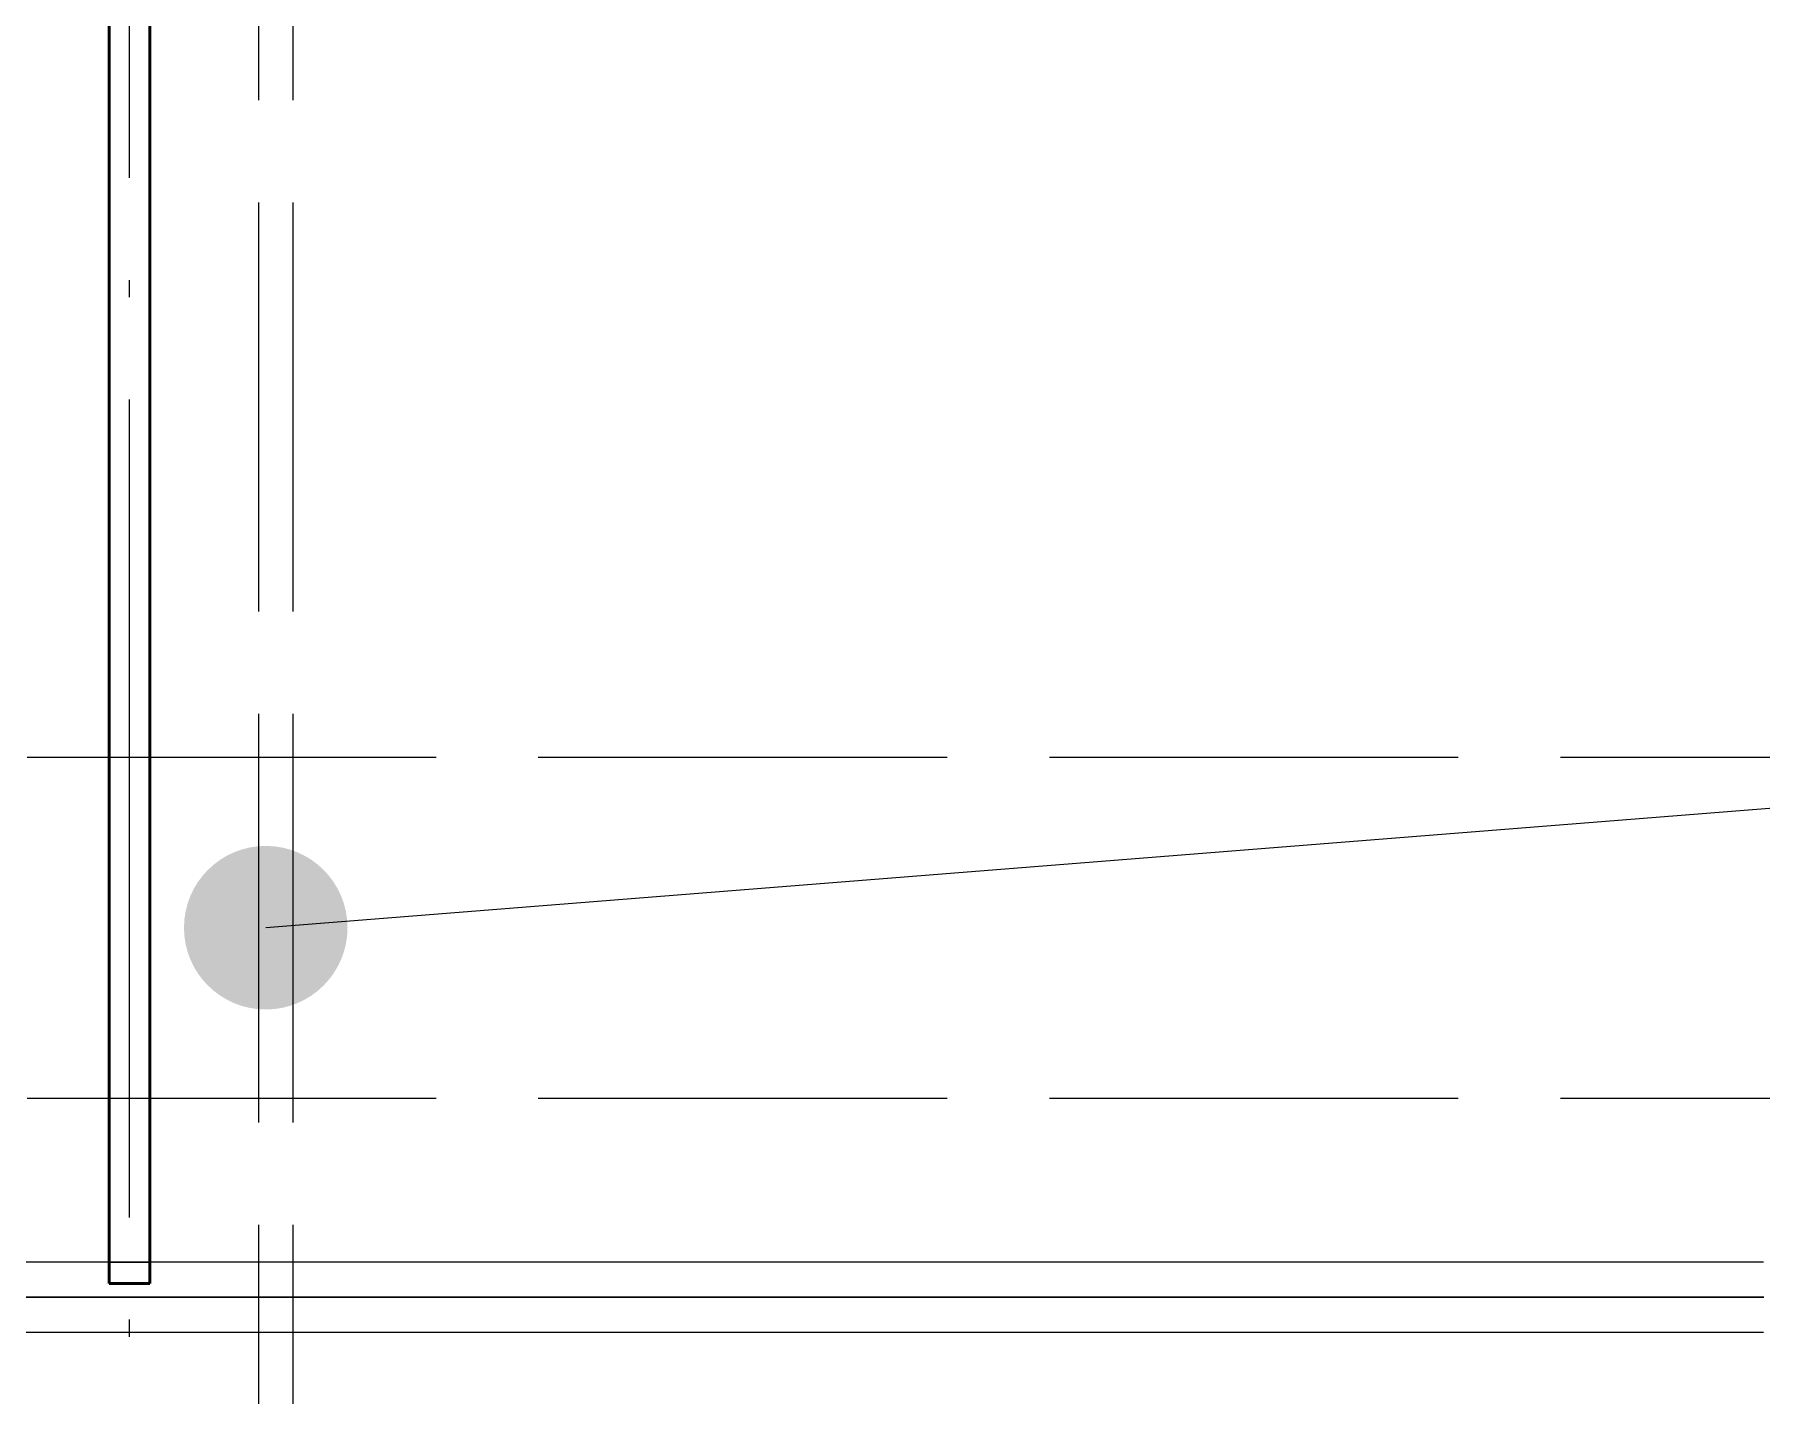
# Model space of a CAD drawing. Header units: millimetres. Extents: x 0 to 594, y 0 to 420.
# Drawn here: x 94.8 to 107.47, y 266.57 to 276.55 of the extents above; entities that cross this region are included whole.
import ezdxf

# ---------------------------------------------------------------- set-up
doc = ezdxf.new("R2010")
doc.units = ezdxf.units.MM
doc.linetypes.add('ISO02-TRAZOS', pattern=[3.75, 3, -0.75])
doc.linetypes.add('ISO04-TRAZO-PUNTO', pattern=[7.625, 6, -0.75, 0.125, -0.75])
for name, color, linetype, lineweight in [('01-VISIBLE', 7, 'CONTINUOUS', 50), ('02-OCULTA', 4, 'ISO02-TRAZOS', 25), ('03-EJE', 1, 'ISO04-TRAZO-PUNTO', 25), ('08-FINA', 5, 'CONTINUOUS', 25)]:
    doc.layers.add(name, color=color, linetype=linetype, lineweight=lineweight)

msp = doc.modelspace()

# ---------------------------------------------------------------- hatches: boundary and pattern name
at = {"layer": '08-FINA'}
h = msp.add_hatch(color=7, dxfattribs=at)
h.dxf.hatch_style = 1
edge = h.paths.add_edge_path()
edge.add_arc((96.5, 270), 0.6, 0, 360)

# ---------------------------------------------------------------- linework, layer by layer
at = {"layer": '01-VISIBLE'}
for p, q in [((95.35, 267.39), (95.35, 276.817)), ((95.65, 267.39), (95.65, 276.817)), ((95.35, 267.39), (95.65, 267.39))]:
    msp.add_line(p, q, dxfattribs=at)
at = {"layer": '02-OCULTA'}
for p, q in [((96.45, 257.32), (96.45, 358.898)), ((96.7, 257.32), (96.7, 358.898)), ((95.35, 267.546), (95.35, 344.044)), ((95.65, 267.546), (95.65, 344.044)), ((76, 271.25), (115, 271.25)), ((76, 268.75), (115, 268.75))]:
    msp.add_line(p, q, dxfattribs=at)
for points in [[(107.491, 267.546), (107.394, 267.546), (107.297, 267.546), (107.201, 267.546), (107.104, 267.546), (107.007, 267.546), (106.911, 267.546), (106.814, 267.546), (106.717, 267.546), (106.62, 267.546), (106.524, 267.546), (106.427, 267.546), (106.33, 267.546), (106.234, 267.546), (106.137, 267.546), (106.04, 267.546), (105.944, 267.546), (105.847, 267.546), (105.75, 267.546), (105.654, 267.546), (105.557, 267.546), (105.46, 267.546), (105.363, 267.546), (105.267, 267.546), (105.17, 267.546), (105.073, 267.546), (104.977, 267.546), (104.88, 267.546), (104.783, 267.546), (104.686, 267.546), (104.59, 267.546), (104.493, 267.546), (104.396, 267.546), (104.3, 267.546), (104.203, 267.546), (104.106, 267.546), (104.01, 267.546), (103.913, 267.546), (103.816, 267.546), (103.719, 267.546), (103.623, 267.546), (103.526, 267.546), (103.429, 267.546), (103.333, 267.546), (103.236, 267.546), (103.139, 267.546), (103.043, 267.546), (102.946, 267.546), (102.849, 267.546), (102.752, 267.546), (102.656, 267.546), (102.559, 267.546), (102.462, 267.546), (102.366, 267.546), (102.269, 267.546), (102.172, 267.546), (102.076, 267.546), (101.979, 267.546), (101.882, 267.546), (101.785, 267.546), (101.689, 267.546), (101.592, 267.546), (101.495, 267.546), (101.399, 267.546), (101.302, 267.546), (101.205, 267.546), (101.109, 267.546), (101.012, 267.546), (100.915, 267.546), (100.819, 267.546), (100.722, 267.546), (100.625, 267.546), (100.528, 267.546), (100.432, 267.546), (100.335, 267.546), (100.238, 267.546), (100.142, 267.546), (100.045, 267.546), (99.948, 267.546), (99.852, 267.546), (99.755, 267.546), (99.658, 267.546), (99.561, 267.546), (99.465, 267.546), (99.368, 267.546), (99.271, 267.546), (99.175, 267.546), (99.078, 267.546), (98.981, 267.546), (98.885, 267.546), (98.788, 267.546), (98.691, 267.546), (98.594, 267.546), (98.498, 267.546), (98.401, 267.546), (98.304, 267.546), (98.208, 267.546), (98.111, 267.546), (98.014, 267.546), (97.917, 267.546), (97.821, 267.546), (97.724, 267.546), (97.627, 267.546), (97.531, 267.546), (97.434, 267.546), (97.337, 267.546), (97.241, 267.546), (97.144, 267.546), (97.047, 267.546), (96.95, 267.546), (96.854, 267.546), (96.757, 267.546), (96.66, 267.546), (96.564, 267.546), (96.467, 267.546), (96.37, 267.546), (96.274, 267.546), (96.177, 267.546), (96.08, 267.546), (95.983, 267.546), (95.887, 267.546), (95.79, 267.546), (95.693, 267.546), (95.597, 267.546), (95.5, 267.546), (95.403, 267.546), (95.307, 267.546), (95.21, 267.546), (95.113, 267.546), (95.017, 267.546), (94.92, 267.546), (94.823, 267.546), (94.726, 267.546)], [(107.491, 267.546), (107.394, 267.546), (107.297, 267.546), (107.201, 267.546), (107.104, 267.546), (107.007, 267.546), (106.911, 267.546), (106.814, 267.546), (106.717, 267.546), (106.62, 267.546), (106.524, 267.546), (106.427, 267.546), (106.33, 267.546), (106.234, 267.546), (106.137, 267.546), (106.04, 267.546), (105.944, 267.546), (105.847, 267.546), (105.75, 267.546), (105.654, 267.546), (105.557, 267.546), (105.46, 267.546), (105.363, 267.546), (105.267, 267.546), (105.17, 267.546), (105.073, 267.546), (104.977, 267.546), (104.88, 267.546), (104.783, 267.546), (104.686, 267.546), (104.59, 267.546), (104.493, 267.546), (104.396, 267.546), (104.3, 267.546), (104.203, 267.546), (104.106, 267.546), (104.01, 267.546), (103.913, 267.546), (103.816, 267.546), (103.719, 267.546), (103.623, 267.546), (103.526, 267.546), (103.429, 267.546), (103.333, 267.546), (103.236, 267.546), (103.139, 267.546), (103.043, 267.546), (102.946, 267.546), (102.849, 267.546), (102.752, 267.546), (102.656, 267.546), (102.559, 267.546), (102.462, 267.546), (102.366, 267.546), (102.269, 267.546), (102.172, 267.546), (102.076, 267.546), (101.979, 267.546), (101.882, 267.546), (101.785, 267.546), (101.689, 267.546), (101.592, 267.546), (101.495, 267.546), (101.399, 267.546), (101.302, 267.546), (101.205, 267.546), (101.109, 267.546), (101.012, 267.546), (100.915, 267.546), (100.819, 267.546), (100.722, 267.546), (100.625, 267.546), (100.528, 267.546), (100.432, 267.546), (100.335, 267.546), (100.238, 267.546), (100.142, 267.546), (100.045, 267.546), (99.948, 267.546), (99.852, 267.546), (99.755, 267.546), (99.658, 267.546), (99.561, 267.546), (99.465, 267.546), (99.368, 267.546), (99.271, 267.546), (99.175, 267.546), (99.078, 267.546), (98.981, 267.546), (98.885, 267.546), (98.788, 267.546), (98.691, 267.546), (98.594, 267.546), (98.498, 267.546), (98.401, 267.546), (98.304, 267.546), (98.208, 267.546), (98.111, 267.546), (98.014, 267.546), (97.917, 267.546), (97.821, 267.546), (97.724, 267.546), (97.627, 267.546), (97.531, 267.546), (97.434, 267.546), (97.337, 267.546), (97.241, 267.546), (97.144, 267.546), (97.047, 267.546), (96.95, 267.546), (96.854, 267.546), (96.757, 267.546), (96.66, 267.546), (96.564, 267.546), (96.467, 267.546), (96.37, 267.546), (96.274, 267.546), (96.177, 267.546), (96.08, 267.546), (95.983, 267.546), (95.887, 267.546), (95.79, 267.546), (95.693, 267.546), (95.597, 267.546), (95.5, 267.546), (95.403, 267.546), (95.307, 267.546), (95.21, 267.546), (95.113, 267.546), (95.017, 267.546), (94.92, 267.546), (94.823, 267.546), (94.726, 267.546)], [(95.35, 267.546), (95.4, 267.546), (95.45, 267.546), (95.5, 267.546), (95.55, 267.546), (95.6, 267.546), (95.65, 267.546)], [(95.35, 267.39), (95.35, 267.416), (95.35, 267.442), (95.35, 267.468), (95.35, 267.494), (95.35, 267.52), (95.35, 267.546)], [(95.65, 267.39), (95.65, 267.416), (95.65, 267.442), (95.65, 267.468), (95.65, 267.494), (95.65, 267.52), (95.65, 267.546)], [(95.35, 267.39), (95.4, 267.39), (95.45, 267.39), (95.5, 267.39), (95.55, 267.39), (95.6, 267.39), (95.65, 267.39)], [(107.492, 267.29), (107.395, 267.29), (107.297, 267.29), (107.2, 267.29), (107.103, 267.29), (107.005, 267.29), (106.907, 267.29), (106.81, 267.29), (106.712, 267.29), (106.615, 267.29), (106.517, 267.29), (106.42, 267.29), (106.322, 267.29), (106.225, 267.29), (106.127, 267.29), (106.03, 267.29), (105.933, 267.29), (105.835, 267.29), (105.738, 267.29), (105.64, 267.29), (105.542, 267.29), (105.445, 267.29), (105.347, 267.29), (105.25, 267.29), (105.153, 267.29), (105.055, 267.29), (104.957, 267.29), (104.86, 267.29), (104.763, 267.29), (104.665, 267.29), (104.567, 267.29), (104.47, 267.29), (104.372, 267.29), (104.275, 267.29), (104.177, 267.29), (104.08, 267.29), (103.983, 267.29), (103.885, 267.29), (103.787, 267.29), (103.69, 267.29), (103.593, 267.29), (103.495, 267.29), (103.397, 267.29), (103.3, 267.29), (103.203, 267.29), (103.105, 267.29), (103.008, 267.29), (102.91, 267.29), (102.812, 267.29), (102.715, 267.29), (102.618, 267.29), (102.52, 267.29), (102.422, 267.29), (102.325, 267.29), (102.228, 267.29), (102.13, 267.29), (102.032, 267.29), (101.935, 267.29), (101.838, 267.29), (101.74, 267.29), (101.642, 267.29), (101.545, 267.29), (101.447, 267.29), (101.35, 267.29), (101.252, 267.29), (101.155, 267.29), (101.057, 267.29), (100.96, 267.29), (100.862, 267.29), (100.765, 267.29), (100.668, 267.29), (100.57, 267.29), (100.472, 267.29), (100.375, 267.29), (100.278, 267.29), (100.18, 267.29), (100.082, 267.29), (99.985, 267.29), (99.888, 267.29), (99.79, 267.29), (99.692, 267.29), (99.595, 267.29), (99.497, 267.29), (99.4, 267.29), (99.302, 267.29), (99.205, 267.29), (99.107, 267.29), (99.01, 267.29), (98.912, 267.29), (98.815, 267.29), (98.718, 267.29), (98.62, 267.29), (98.522, 267.29), (98.425, 267.29), (98.328, 267.29), (98.23, 267.29), (98.132, 267.29), (98.035, 267.29), (97.938, 267.29), (97.84, 267.29), (97.742, 267.29), (97.645, 267.29), (97.547, 267.29), (97.45, 267.29), (97.352, 267.29), (97.255, 267.29), (97.157, 267.29), (97.06, 267.29), (96.962, 267.29), (96.865, 267.29), (96.767, 267.29), (96.67, 267.29), (96.572, 267.29), (96.475, 267.29), (96.377, 267.29), (96.28, 267.29), (96.182, 267.29), (96.085, 267.29), (95.987, 267.29), (95.89, 267.29), (95.792, 267.29), (95.695, 267.29), (95.597, 267.29), (95.5, 267.29), (95.403, 267.29), (95.305, 267.29), (95.207, 267.29), (95.11, 267.29), (95.013, 267.29), (94.915, 267.29), (94.817, 267.29), (94.72, 267.29)], [(94.72, 267.29), (94.817, 267.29), (94.915, 267.29), (95.013, 267.29), (95.11, 267.29), (95.207, 267.29), (95.305, 267.29), (95.403, 267.29), (95.5, 267.29), (95.597, 267.29), (95.695, 267.29), (95.792, 267.29), (95.89, 267.29), (95.987, 267.29), (96.085, 267.29), (96.182, 267.29), (96.28, 267.29), (96.377, 267.29), (96.475, 267.29), (96.572, 267.29), (96.67, 267.29), (96.767, 267.29), (96.865, 267.29), (96.962, 267.29), (97.06, 267.29), (97.157, 267.29), (97.255, 267.29), (97.352, 267.29), (97.45, 267.29), (97.547, 267.29), (97.645, 267.29), (97.742, 267.29), (97.84, 267.29), (97.938, 267.29), (98.035, 267.29), (98.132, 267.29), (98.23, 267.29), (98.328, 267.29), (98.425, 267.29), (98.522, 267.29), (98.62, 267.29), (98.718, 267.29), (98.815, 267.29), (98.912, 267.29), (99.01, 267.29), (99.107, 267.29), (99.205, 267.29), (99.302, 267.29), (99.4, 267.29), (99.497, 267.29), (99.595, 267.29), (99.692, 267.29), (99.79, 267.29), (99.888, 267.29), (99.985, 267.29), (100.082, 267.29), (100.18, 267.29), (100.278, 267.29), (100.375, 267.29), (100.472, 267.29), (100.57, 267.29), (100.668, 267.29), (100.765, 267.29), (100.862, 267.29), (100.96, 267.29), (101.057, 267.29), (101.155, 267.29), (101.252, 267.29), (101.35, 267.29), (101.447, 267.29), (101.545, 267.29), (101.642, 267.29), (101.74, 267.29), (101.838, 267.29), (101.935, 267.29), (102.032, 267.29), (102.13, 267.29), (102.228, 267.29), (102.325, 267.29), (102.422, 267.29), (102.52, 267.29), (102.618, 267.29), (102.715, 267.29), (102.812, 267.29), (102.91, 267.29), (103.008, 267.29), (103.105, 267.29), (103.203, 267.29), (103.3, 267.29), (103.397, 267.29), (103.495, 267.29), (103.593, 267.29), (103.69, 267.29), (103.787, 267.29), (103.885, 267.29), (103.983, 267.29), (104.08, 267.29), (104.177, 267.29), (104.275, 267.29), (104.372, 267.29), (104.47, 267.29), (104.567, 267.29), (104.665, 267.29), (104.763, 267.29), (104.86, 267.29), (104.957, 267.29), (105.055, 267.29), (105.153, 267.29), (105.25, 267.29), (105.347, 267.29), (105.445, 267.29), (105.542, 267.29), (105.64, 267.29), (105.738, 267.29), (105.835, 267.29), (105.933, 267.29), (106.03, 267.29), (106.127, 267.29), (106.225, 267.29), (106.322, 267.29), (106.42, 267.29), (106.517, 267.29), (106.615, 267.29), (106.712, 267.29), (106.81, 267.29), (106.907, 267.29), (107.005, 267.29), (107.103, 267.29), (107.2, 267.29), (107.297, 267.29), (107.395, 267.29), (107.492, 267.29)], [(107.492, 267.29), (107.395, 267.29), (107.297, 267.29), (107.2, 267.29), (107.103, 267.29), (107.005, 267.29), (106.907, 267.29), (106.81, 267.29), (106.712, 267.29), (106.615, 267.29), (106.517, 267.29), (106.42, 267.29), (106.322, 267.29), (106.225, 267.29), (106.127, 267.29), (106.03, 267.29), (105.933, 267.29), (105.835, 267.29), (105.738, 267.29), (105.64, 267.29), (105.542, 267.29), (105.445, 267.29), (105.347, 267.29), (105.25, 267.29), (105.153, 267.29), (105.055, 267.29), (104.957, 267.29), (104.86, 267.29), (104.763, 267.29), (104.665, 267.29), (104.567, 267.29), (104.47, 267.29), (104.372, 267.29), (104.275, 267.29), (104.177, 267.29), (104.08, 267.29), (103.983, 267.29), (103.885, 267.29), (103.787, 267.29), (103.69, 267.29), (103.593, 267.29), (103.495, 267.29), (103.397, 267.29), (103.3, 267.29), (103.203, 267.29), (103.105, 267.29), (103.008, 267.29), (102.91, 267.29), (102.812, 267.29), (102.715, 267.29), (102.618, 267.29), (102.52, 267.29), (102.422, 267.29), (102.325, 267.29), (102.228, 267.29), (102.13, 267.29), (102.032, 267.29), (101.935, 267.29), (101.838, 267.29), (101.74, 267.29), (101.642, 267.29), (101.545, 267.29), (101.447, 267.29), (101.35, 267.29), (101.252, 267.29), (101.155, 267.29), (101.057, 267.29), (100.96, 267.29), (100.862, 267.29), (100.765, 267.29), (100.668, 267.29), (100.57, 267.29), (100.472, 267.29), (100.375, 267.29), (100.278, 267.29), (100.18, 267.29), (100.082, 267.29), (99.985, 267.29), (99.888, 267.29), (99.79, 267.29), (99.692, 267.29), (99.595, 267.29), (99.497, 267.29), (99.4, 267.29), (99.302, 267.29), (99.205, 267.29), (99.107, 267.29), (99.01, 267.29), (98.912, 267.29), (98.815, 267.29), (98.718, 267.29), (98.62, 267.29), (98.522, 267.29), (98.425, 267.29), (98.328, 267.29), (98.23, 267.29), (98.132, 267.29), (98.035, 267.29), (97.938, 267.29), (97.84, 267.29), (97.742, 267.29), (97.645, 267.29), (97.547, 267.29), (97.45, 267.29), (97.352, 267.29), (97.255, 267.29), (97.157, 267.29), (97.06, 267.29), (96.962, 267.29), (96.865, 267.29), (96.767, 267.29), (96.67, 267.29), (96.572, 267.29), (96.475, 267.29), (96.377, 267.29), (96.28, 267.29), (96.182, 267.29), (96.085, 267.29), (95.987, 267.29), (95.89, 267.29), (95.792, 267.29), (95.695, 267.29), (95.597, 267.29), (95.5, 267.29), (95.403, 267.29), (95.305, 267.29), (95.207, 267.29), (95.11, 267.29), (95.013, 267.29), (94.915, 267.29), (94.817, 267.29), (94.72, 267.29)], [(94.72, 267.29), (94.817, 267.29), (94.915, 267.29), (95.013, 267.29), (95.11, 267.29), (95.207, 267.29), (95.305, 267.29), (95.403, 267.29), (95.5, 267.29), (95.597, 267.29), (95.695, 267.29), (95.792, 267.29), (95.89, 267.29), (95.987, 267.29), (96.085, 267.29), (96.182, 267.29), (96.28, 267.29), (96.377, 267.29), (96.475, 267.29), (96.572, 267.29), (96.67, 267.29), (96.767, 267.29), (96.865, 267.29), (96.962, 267.29), (97.06, 267.29), (97.157, 267.29), (97.255, 267.29), (97.352, 267.29), (97.45, 267.29), (97.547, 267.29), (97.645, 267.29), (97.742, 267.29), (97.84, 267.29), (97.938, 267.29), (98.035, 267.29), (98.132, 267.29), (98.23, 267.29), (98.328, 267.29), (98.425, 267.29), (98.522, 267.29), (98.62, 267.29), (98.718, 267.29), (98.815, 267.29), (98.912, 267.29), (99.01, 267.29), (99.107, 267.29), (99.205, 267.29), (99.302, 267.29), (99.4, 267.29), (99.497, 267.29), (99.595, 267.29), (99.692, 267.29), (99.79, 267.29), (99.888, 267.29), (99.985, 267.29), (100.082, 267.29), (100.18, 267.29), (100.278, 267.29), (100.375, 267.29), (100.472, 267.29), (100.57, 267.29), (100.668, 267.29), (100.765, 267.29), (100.862, 267.29), (100.96, 267.29), (101.057, 267.29), (101.155, 267.29), (101.252, 267.29), (101.35, 267.29), (101.447, 267.29), (101.545, 267.29), (101.642, 267.29), (101.74, 267.29), (101.838, 267.29), (101.935, 267.29), (102.032, 267.29), (102.13, 267.29), (102.228, 267.29), (102.325, 267.29), (102.422, 267.29), (102.52, 267.29), (102.618, 267.29), (102.715, 267.29), (102.812, 267.29), (102.91, 267.29), (103.008, 267.29), (103.105, 267.29), (103.203, 267.29), (103.3, 267.29), (103.397, 267.29), (103.495, 267.29), (103.593, 267.29), (103.69, 267.29), (103.787, 267.29), (103.885, 267.29), (103.983, 267.29), (104.08, 267.29), (104.177, 267.29), (104.275, 267.29), (104.372, 267.29), (104.47, 267.29), (104.567, 267.29), (104.665, 267.29), (104.763, 267.29), (104.86, 267.29), (104.957, 267.29), (105.055, 267.29), (105.153, 267.29), (105.25, 267.29), (105.347, 267.29), (105.445, 267.29), (105.542, 267.29), (105.64, 267.29), (105.738, 267.29), (105.835, 267.29), (105.933, 267.29), (106.03, 267.29), (106.127, 267.29), (106.225, 267.29), (106.322, 267.29), (106.42, 267.29), (106.517, 267.29), (106.615, 267.29), (106.712, 267.29), (106.81, 267.29), (106.907, 267.29), (107.005, 267.29), (107.103, 267.29), (107.2, 267.29), (107.297, 267.29), (107.395, 267.29), (107.492, 267.29)], [(107.487, 267.29), (107.392, 267.29), (107.296, 267.29), (107.2, 267.29), (107.104, 267.29), (107.008, 267.29), (106.912, 267.29), (106.816, 267.29), (106.72, 267.29), (106.624, 267.29), (106.528, 267.29), (106.433, 267.29), (106.337, 267.29), (106.241, 267.29), (106.145, 267.29), (106.049, 267.29), (105.953, 267.29), (105.857, 267.29), (105.761, 267.29), (105.665, 267.29), (105.57, 267.29), (105.474, 267.29), (105.378, 267.29), (105.282, 267.29), (105.186, 267.29), (105.09, 267.29), (104.994, 267.29), (104.898, 267.29), (104.802, 267.29), (104.706, 267.29), (104.611, 267.29), (104.515, 267.29), (104.419, 267.29), (104.323, 267.29), (104.227, 267.29), (104.131, 267.29), (104.035, 267.29), (103.939, 267.29), (103.843, 267.29), (103.747, 267.29), (103.651, 267.29), (103.556, 267.29), (103.46, 267.29), (103.364, 267.29), (103.268, 267.29), (103.172, 267.29), (103.076, 267.29), (102.98, 267.29), (102.884, 267.29), (102.788, 267.29), (102.692, 267.29), (102.597, 267.29), (102.501, 267.29), (102.405, 267.29), (102.309, 267.29), (102.213, 267.29), (102.117, 267.29), (102.021, 267.29), (101.925, 267.29), (101.829, 267.29), (101.733, 267.29), (101.638, 267.29), (101.542, 267.29), (101.446, 267.29), (101.35, 267.29), (101.254, 267.29), (101.158, 267.29), (101.062, 267.29), (100.966, 267.29), (100.87, 267.29), (100.775, 267.29), (100.679, 267.29), (100.583, 267.29), (100.487, 267.29), (100.391, 267.29), (100.295, 267.29), (100.199, 267.29), (100.103, 267.29), (100.007, 267.29), (99.911, 267.29), (99.816, 267.29), (99.72, 267.29), (99.624, 267.29), (99.528, 267.29), (99.432, 267.29), (99.336, 267.29), (99.24, 267.29), (99.144, 267.29), (99.048, 267.29), (98.952, 267.29), (98.856, 267.29), (98.761, 267.29), (98.665, 267.29), (98.569, 267.29), (98.473, 267.29), (98.377, 267.29), (98.281, 267.29), (98.185, 267.29), (98.089, 267.29), (97.993, 267.29), (97.897, 267.29), (97.802, 267.29), (97.706, 267.29), (97.61, 267.29), (97.514, 267.29), (97.418, 267.29), (97.322, 267.29), (97.226, 267.29), (97.13, 267.29), (97.034, 267.29), (96.938, 267.29), (96.843, 267.29), (96.747, 267.29), (96.651, 267.29), (96.555, 267.29), (96.459, 267.29), (96.363, 267.29), (96.267, 267.29), (96.171, 267.29), (96.075, 267.29), (95.98, 267.29), (95.884, 267.29), (95.788, 267.29), (95.692, 267.29), (95.596, 267.29), (95.5, 267.29), (95.404, 267.29), (95.308, 267.29), (95.212, 267.29), (95.116, 267.29), (95.02, 267.29), (94.925, 267.29), (94.829, 267.29), (94.733, 267.29)], [(94.733, 267.29), (94.829, 267.29), (94.925, 267.29), (95.02, 267.29), (95.116, 267.29), (95.212, 267.29), (95.308, 267.29), (95.404, 267.29), (95.5, 267.29), (95.596, 267.29), (95.692, 267.29), (95.788, 267.29), (95.884, 267.29), (95.98, 267.29), (96.075, 267.29), (96.171, 267.29), (96.267, 267.29), (96.363, 267.29), (96.459, 267.29), (96.555, 267.29), (96.651, 267.29), (96.747, 267.29), (96.843, 267.29), (96.938, 267.29), (97.034, 267.29), (97.13, 267.29), (97.226, 267.29), (97.322, 267.29), (97.418, 267.29), (97.514, 267.29), (97.61, 267.29), (97.706, 267.29), (97.802, 267.29), (97.897, 267.29), (97.993, 267.29), (98.089, 267.29), (98.185, 267.29), (98.281, 267.29), (98.377, 267.29), (98.473, 267.29), (98.569, 267.29), (98.665, 267.29), (98.761, 267.29), (98.856, 267.29), (98.952, 267.29), (99.048, 267.29), (99.144, 267.29), (99.24, 267.29), (99.336, 267.29), (99.432, 267.29), (99.528, 267.29), (99.624, 267.29), (99.72, 267.29), (99.816, 267.29), (99.911, 267.29), (100.007, 267.29), (100.103, 267.29), (100.199, 267.29), (100.295, 267.29), (100.391, 267.29), (100.487, 267.29), (100.583, 267.29), (100.679, 267.29), (100.775, 267.29), (100.87, 267.29), (100.966, 267.29), (101.062, 267.29), (101.158, 267.29), (101.254, 267.29), (101.35, 267.29), (101.446, 267.29), (101.542, 267.29), (101.638, 267.29), (101.733, 267.29), (101.829, 267.29), (101.925, 267.29), (102.021, 267.29), (102.117, 267.29), (102.213, 267.29), (102.309, 267.29), (102.405, 267.29), (102.501, 267.29), (102.597, 267.29), (102.692, 267.29), (102.788, 267.29), (102.884, 267.29), (102.98, 267.29), (103.076, 267.29), (103.172, 267.29), (103.268, 267.29), (103.364, 267.29), (103.46, 267.29), (103.556, 267.29), (103.651, 267.29), (103.747, 267.29), (103.843, 267.29), (103.939, 267.29), (104.035, 267.29), (104.131, 267.29), (104.227, 267.29), (104.323, 267.29), (104.419, 267.29), (104.515, 267.29), (104.611, 267.29), (104.706, 267.29), (104.802, 267.29), (104.898, 267.29), (104.994, 267.29), (105.09, 267.29), (105.186, 267.29), (105.282, 267.29), (105.378, 267.29), (105.474, 267.29), (105.57, 267.29), (105.665, 267.29), (105.761, 267.29), (105.857, 267.29), (105.953, 267.29), (106.049, 267.29), (106.145, 267.29), (106.241, 267.29), (106.337, 267.29), (106.433, 267.29), (106.528, 267.29), (106.624, 267.29), (106.72, 267.29), (106.816, 267.29), (106.912, 267.29), (107.008, 267.29), (107.104, 267.29), (107.2, 267.29), (107.296, 267.29), (107.392, 267.29), (107.487, 267.29)], [(107.487, 267.29), (107.392, 267.29), (107.296, 267.29), (107.2, 267.29), (107.104, 267.29), (107.008, 267.29), (106.912, 267.29), (106.816, 267.29), (106.72, 267.29), (106.624, 267.29), (106.528, 267.29), (106.433, 267.29), (106.337, 267.29), (106.241, 267.29), (106.145, 267.29), (106.049, 267.29), (105.953, 267.29), (105.857, 267.29), (105.761, 267.29), (105.665, 267.29), (105.57, 267.29), (105.474, 267.29), (105.378, 267.29), (105.282, 267.29), (105.186, 267.29), (105.09, 267.29), (104.994, 267.29), (104.898, 267.29), (104.802, 267.29), (104.706, 267.29), (104.611, 267.29), (104.515, 267.29), (104.419, 267.29), (104.323, 267.29), (104.227, 267.29), (104.131, 267.29), (104.035, 267.29), (103.939, 267.29), (103.843, 267.29), (103.747, 267.29), (103.651, 267.29), (103.556, 267.29), (103.46, 267.29), (103.364, 267.29), (103.268, 267.29), (103.172, 267.29), (103.076, 267.29), (102.98, 267.29), (102.884, 267.29), (102.788, 267.29), (102.692, 267.29), (102.597, 267.29), (102.501, 267.29), (102.405, 267.29), (102.309, 267.29), (102.213, 267.29), (102.117, 267.29), (102.021, 267.29), (101.925, 267.29), (101.829, 267.29), (101.733, 267.29), (101.638, 267.29), (101.542, 267.29), (101.446, 267.29), (101.35, 267.29), (101.254, 267.29), (101.158, 267.29), (101.062, 267.29), (100.966, 267.29), (100.87, 267.29), (100.775, 267.29), (100.679, 267.29), (100.583, 267.29), (100.487, 267.29), (100.391, 267.29), (100.295, 267.29), (100.199, 267.29), (100.103, 267.29), (100.007, 267.29), (99.911, 267.29), (99.816, 267.29), (99.72, 267.29), (99.624, 267.29), (99.528, 267.29), (99.432, 267.29), (99.336, 267.29), (99.24, 267.29), (99.144, 267.29), (99.048, 267.29), (98.952, 267.29), (98.856, 267.29), (98.761, 267.29), (98.665, 267.29), (98.569, 267.29), (98.473, 267.29), (98.377, 267.29), (98.281, 267.29), (98.185, 267.29), (98.089, 267.29), (97.993, 267.29), (97.897, 267.29), (97.802, 267.29), (97.706, 267.29), (97.61, 267.29), (97.514, 267.29), (97.418, 267.29), (97.322, 267.29), (97.226, 267.29), (97.13, 267.29), (97.034, 267.29), (96.938, 267.29), (96.843, 267.29), (96.747, 267.29), (96.651, 267.29), (96.555, 267.29), (96.459, 267.29), (96.363, 267.29), (96.267, 267.29), (96.171, 267.29), (96.075, 267.29), (95.98, 267.29), (95.884, 267.29), (95.788, 267.29), (95.692, 267.29), (95.596, 267.29), (95.5, 267.29), (95.404, 267.29), (95.308, 267.29), (95.212, 267.29), (95.116, 267.29), (95.02, 267.29), (94.925, 267.29), (94.829, 267.29), (94.733, 267.29)], [(94.733, 267.29), (94.829, 267.29), (94.925, 267.29), (95.02, 267.29), (95.116, 267.29), (95.212, 267.29), (95.308, 267.29), (95.404, 267.29), (95.5, 267.29), (95.596, 267.29), (95.692, 267.29), (95.788, 267.29), (95.884, 267.29), (95.98, 267.29), (96.075, 267.29), (96.171, 267.29), (96.267, 267.29), (96.363, 267.29), (96.459, 267.29), (96.555, 267.29), (96.651, 267.29), (96.747, 267.29), (96.843, 267.29), (96.938, 267.29), (97.034, 267.29), (97.13, 267.29), (97.226, 267.29), (97.322, 267.29), (97.418, 267.29), (97.514, 267.29), (97.61, 267.29), (97.706, 267.29), (97.802, 267.29), (97.897, 267.29), (97.993, 267.29), (98.089, 267.29), (98.185, 267.29), (98.281, 267.29), (98.377, 267.29), (98.473, 267.29), (98.569, 267.29), (98.665, 267.29), (98.761, 267.29), (98.856, 267.29), (98.952, 267.29), (99.048, 267.29), (99.144, 267.29), (99.24, 267.29), (99.336, 267.29), (99.432, 267.29), (99.528, 267.29), (99.624, 267.29), (99.72, 267.29), (99.816, 267.29), (99.911, 267.29), (100.007, 267.29), (100.103, 267.29), (100.199, 267.29), (100.295, 267.29), (100.391, 267.29), (100.487, 267.29), (100.583, 267.29), (100.679, 267.29), (100.775, 267.29), (100.87, 267.29), (100.966, 267.29), (101.062, 267.29), (101.158, 267.29), (101.254, 267.29), (101.35, 267.29), (101.446, 267.29), (101.542, 267.29), (101.638, 267.29), (101.733, 267.29), (101.829, 267.29), (101.925, 267.29), (102.021, 267.29), (102.117, 267.29), (102.213, 267.29), (102.309, 267.29), (102.405, 267.29), (102.501, 267.29), (102.597, 267.29), (102.692, 267.29), (102.788, 267.29), (102.884, 267.29), (102.98, 267.29), (103.076, 267.29), (103.172, 267.29), (103.268, 267.29), (103.364, 267.29), (103.46, 267.29), (103.556, 267.29), (103.651, 267.29), (103.747, 267.29), (103.843, 267.29), (103.939, 267.29), (104.035, 267.29), (104.131, 267.29), (104.227, 267.29), (104.323, 267.29), (104.419, 267.29), (104.515, 267.29), (104.611, 267.29), (104.706, 267.29), (104.802, 267.29), (104.898, 267.29), (104.994, 267.29), (105.09, 267.29), (105.186, 267.29), (105.282, 267.29), (105.378, 267.29), (105.474, 267.29), (105.57, 267.29), (105.665, 267.29), (105.761, 267.29), (105.857, 267.29), (105.953, 267.29), (106.049, 267.29), (106.145, 267.29), (106.241, 267.29), (106.337, 267.29), (106.433, 267.29), (106.528, 267.29), (106.624, 267.29), (106.72, 267.29), (106.816, 267.29), (106.912, 267.29), (107.008, 267.29), (107.104, 267.29), (107.2, 267.29), (107.296, 267.29), (107.392, 267.29), (107.487, 267.29)], [(94.726, 267.034), (94.823, 267.034), (94.92, 267.034), (95.017, 267.034), (95.113, 267.034), (95.21, 267.034), (95.307, 267.034), (95.403, 267.034), (95.5, 267.034), (95.597, 267.034), (95.693, 267.034), (95.79, 267.034), (95.887, 267.034), (95.983, 267.034), (96.08, 267.034), (96.177, 267.034), (96.274, 267.034), (96.37, 267.034), (96.467, 267.034), (96.564, 267.034), (96.66, 267.034), (96.757, 267.034), (96.854, 267.034), (96.95, 267.034), (97.047, 267.034), (97.144, 267.034), (97.241, 267.034), (97.337, 267.034), (97.434, 267.034), (97.531, 267.034), (97.627, 267.034), (97.724, 267.034), (97.821, 267.034), (97.917, 267.034), (98.014, 267.034), (98.111, 267.034), (98.208, 267.034), (98.304, 267.034), (98.401, 267.034), (98.498, 267.034), (98.594, 267.034), (98.691, 267.034), (98.788, 267.034), (98.885, 267.034), (98.981, 267.034), (99.078, 267.034), (99.175, 267.034), (99.271, 267.034), (99.368, 267.034), (99.465, 267.034), (99.561, 267.034), (99.658, 267.034), (99.755, 267.034), (99.852, 267.034), (99.948, 267.034), (100.045, 267.034), (100.142, 267.034), (100.238, 267.034), (100.335, 267.034), (100.432, 267.034), (100.528, 267.034), (100.625, 267.034), (100.722, 267.034), (100.819, 267.034), (100.915, 267.034), (101.012, 267.034), (101.109, 267.034), (101.205, 267.034), (101.302, 267.034), (101.399, 267.034), (101.495, 267.034), (101.592, 267.034), (101.689, 267.034), (101.785, 267.034), (101.882, 267.034), (101.979, 267.034), (102.076, 267.034), (102.172, 267.034), (102.269, 267.034), (102.366, 267.034), (102.462, 267.034), (102.559, 267.034), (102.656, 267.034), (102.752, 267.034), (102.849, 267.034), (102.946, 267.034), (103.043, 267.034), (103.139, 267.034), (103.236, 267.034), (103.333, 267.034), (103.429, 267.034), (103.526, 267.034), (103.623, 267.034), (103.719, 267.034), (103.816, 267.034), (103.913, 267.034), (104.01, 267.034), (104.106, 267.034), (104.203, 267.034), (104.3, 267.034), (104.396, 267.034), (104.493, 267.034), (104.59, 267.034), (104.686, 267.034), (104.783, 267.034), (104.88, 267.034), (104.977, 267.034), (105.073, 267.034), (105.17, 267.034), (105.267, 267.034), (105.363, 267.034), (105.46, 267.034), (105.557, 267.034), (105.654, 267.034), (105.75, 267.034), (105.847, 267.034), (105.944, 267.034), (106.04, 267.034), (106.137, 267.034), (106.234, 267.034), (106.33, 267.034), (106.427, 267.034), (106.524, 267.034), (106.62, 267.034), (106.717, 267.034), (106.814, 267.034), (106.911, 267.034), (107.007, 267.034), (107.104, 267.034), (107.201, 267.034), (107.297, 267.034), (107.394, 267.034), (107.491, 267.034)], [(94.726, 267.034), (94.823, 267.034), (94.92, 267.034), (95.017, 267.034), (95.113, 267.034), (95.21, 267.034), (95.307, 267.034), (95.403, 267.034), (95.5, 267.034), (95.597, 267.034), (95.693, 267.034), (95.79, 267.034), (95.887, 267.034), (95.983, 267.034), (96.08, 267.034), (96.177, 267.034), (96.274, 267.034), (96.37, 267.034), (96.467, 267.034), (96.564, 267.034), (96.66, 267.034), (96.757, 267.034), (96.854, 267.034), (96.95, 267.034), (97.047, 267.034), (97.144, 267.034), (97.241, 267.034), (97.337, 267.034), (97.434, 267.034), (97.531, 267.034), (97.627, 267.034), (97.724, 267.034), (97.821, 267.034), (97.917, 267.034), (98.014, 267.034), (98.111, 267.034), (98.208, 267.034), (98.304, 267.034), (98.401, 267.034), (98.498, 267.034), (98.594, 267.034), (98.691, 267.034), (98.788, 267.034), (98.885, 267.034), (98.981, 267.034), (99.078, 267.034), (99.175, 267.034), (99.271, 267.034), (99.368, 267.034), (99.465, 267.034), (99.561, 267.034), (99.658, 267.034), (99.755, 267.034), (99.852, 267.034), (99.948, 267.034), (100.045, 267.034), (100.142, 267.034), (100.238, 267.034), (100.335, 267.034), (100.432, 267.034), (100.528, 267.034), (100.625, 267.034), (100.722, 267.034), (100.819, 267.034), (100.915, 267.034), (101.012, 267.034), (101.109, 267.034), (101.205, 267.034), (101.302, 267.034), (101.399, 267.034), (101.495, 267.034), (101.592, 267.034), (101.689, 267.034), (101.785, 267.034), (101.882, 267.034), (101.979, 267.034), (102.076, 267.034), (102.172, 267.034), (102.269, 267.034), (102.366, 267.034), (102.462, 267.034), (102.559, 267.034), (102.656, 267.034), (102.752, 267.034), (102.849, 267.034), (102.946, 267.034), (103.043, 267.034), (103.139, 267.034), (103.236, 267.034), (103.333, 267.034), (103.429, 267.034), (103.526, 267.034), (103.623, 267.034), (103.719, 267.034), (103.816, 267.034), (103.913, 267.034), (104.01, 267.034), (104.106, 267.034), (104.203, 267.034), (104.3, 267.034), (104.396, 267.034), (104.493, 267.034), (104.59, 267.034), (104.686, 267.034), (104.783, 267.034), (104.88, 267.034), (104.977, 267.034), (105.073, 267.034), (105.17, 267.034), (105.267, 267.034), (105.363, 267.034), (105.46, 267.034), (105.557, 267.034), (105.654, 267.034), (105.75, 267.034), (105.847, 267.034), (105.944, 267.034), (106.04, 267.034), (106.137, 267.034), (106.234, 267.034), (106.33, 267.034), (106.427, 267.034), (106.524, 267.034), (106.62, 267.034), (106.717, 267.034), (106.814, 267.034), (106.911, 267.034), (107.007, 267.034), (107.104, 267.034), (107.201, 267.034), (107.297, 267.034), (107.394, 267.034), (107.491, 267.034)]]:
    msp.add_lwpolyline(points, dxfattribs=at)
at = {"layer": '03-EJE'}
msp.add_line((95.5, 245), (95.5, 365.518), dxfattribs=at)
at = {"layer": '08-FINA'}
msp.add_line((143.012, 273.684), (96.5, 270), dxfattribs=at)

doc.saveas('drawing.dxf')
